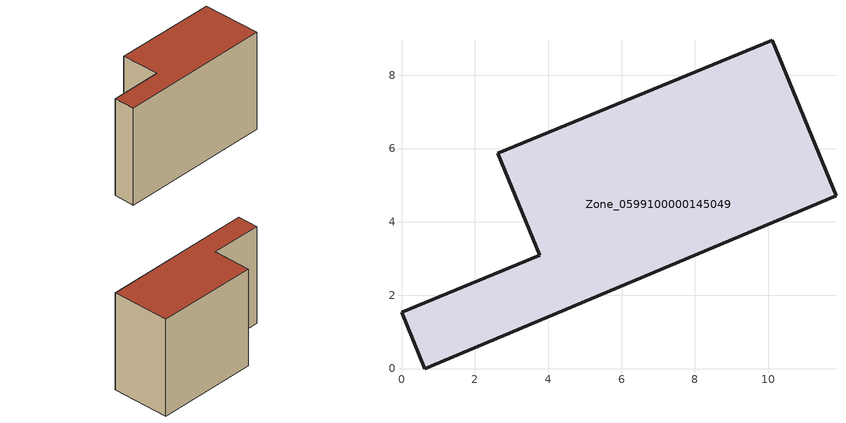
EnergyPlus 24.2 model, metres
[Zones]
Zone_0599100000145049
 floor ground (C_G): 0,1.53 3.77,3.09 2.63,5.87 10.11,8.95 11.85,4.72 0.63,0 z0
 wall outside (C_F): 3.77,3.09 0,1.53 0.63,0 11.85,4.72 10.11,8.95 2.63,5.87 3.77,3.09 z0:7.78
 roof outside (C_R): 10.11,8.95 2.63,5.87 3.77,3.09 0,1.53 0.63,0 11.85,4.72 z7.78
[BUILDING]
Pand.0599100000145049: North Axis=0; Terrain=City; Loads Convergence Tolerance Value=0.04; Temperature Convergence Tolerance Value=0.4; Solar Distribution=FullExterior; Maximum Number of Warmup Days=25; Minimum Number of Warmup Days=1
[Site:Location]
Rotterdam.The.Hague.AP_ZH_NLD Design_Conditions: Latitude=51.96; Longitude=4.45; Time Zone=1; Elevation=-4.5
[SITE:GROUNDTEMPERATURE:BUILDINGSURFACE]
18, 18, 18, 18, 18, 18, 18, 18, 18, 18, 18, 18
[MATERIAL] Thermal Absorptance=0.9; Solar Absorptance=0.7; Visible Absorptance=0.7
Name | Roughness | Thickness | Conductivity | Density | Specific Heat
G.TI.1946 | MediumSmooth | 0.15 | 1 | 540 | 1210
F.TI.1946 | Rough | 0.3 | 0.857143 | 1920 | 840
R.TI.1946 | MediumRough | 0.2 | 0.1 | 1500 | 1000
[CONSTRUCTION]
C_G: G.TI.1946
C_F: F.TI.1946
C_R: R.TI.1946
[ZONE]
Zone_0599100000145049: Type=1; Multiplier=1; Ceiling Height=Autocalculate; Volume=Autocalculate; Floor Area=autocalculate; Part of Total Floor Area=Yes
[ZONEINFILTRATION:DESIGNFLOWRATE]
Infil_Zone_0599100000145049: Zone or ZoneList or Space or SpaceList=Zone_0599100000145049; Schedule=AlwaysOn; Design Flow Rate Calculation Method=Flow/Area; Flow Rate per Floor Area=0.003; Constant Term Coefficient=1; Temperature Term Coefficient=0; Velocity Term Coefficient=0; Velocity Squared Term Coefficient=0
[HVACTEMPLATE:ZONE:IDEALLOADSAIRSYSTEM]
Zone_0599100000145049: Maximum Heating Supply Air Temperature=50; Minimum Cooling Supply Air Temperature=13; Maximum Heating Supply Air Humidity Ratio=0.0156; Minimum Cooling Supply Air Humidity Ratio=0.0077; Heating Limit=NoLimit; Cooling Limit=NoLimit; Dehumidification Control Type=ConstantSensibleHeatRatio; Cooling Sensible Heat Ratio=0.7; Dehumidification Setpoint=60; Humidification Control Type=None; Humidification Setpoint=30; Outdoor Air Method=None; Outdoor Air Flow Rate per Person=0.00944; Outdoor Air Flow Rate per Zone Floor Area=0; Outdoor Air Flow Rate per Zone=0; Demand Controlled Ventilation Type=None; Outdoor Air Economizer Type=NoEconomizer; Heat Recovery Type=None; Sensible Heat Recovery Effectiveness=0.7; Latent Heat Recovery Effectiveness=0.65
[ZONECONTROL:THERMOSTAT]
ThermostatControl_Zone_0599100000145049: Zone or ZoneList=Zone_0599100000145049; Control Type Schedule=DualSetpointControlType; Control 1=Thermostat_Zone_0599100000145049; Temperature Difference Between Cutout And Setpoint=0
[THERMOSTATSETPOINT:DUALSETPOINT]
Thermostat_Zone_0599100000145049: Heating Setpoint Temperature Schedule=HeatingSetpoint_Zone_0599100000145049; Cooling Setpoint Temperature Schedule=CoolingSetpoint_Zone_0599100000145049
[SCHEDULE:COMPACT]
HeatingSetpoint_Zone_0599100000145049: Through: 12/31, For: AllDays, Until: 24:00, 21
CoolingSetpoint_Zone_0599100000145049: Through: 12/31, For: AllDays, Until: 24:00, 24
DualSetpointControlType: Through: 12/31, For: AllDays, Until: 24:00, 4
AlwaysOn: Through: 12/31, For: AllDays, Until: 24:00, 1
